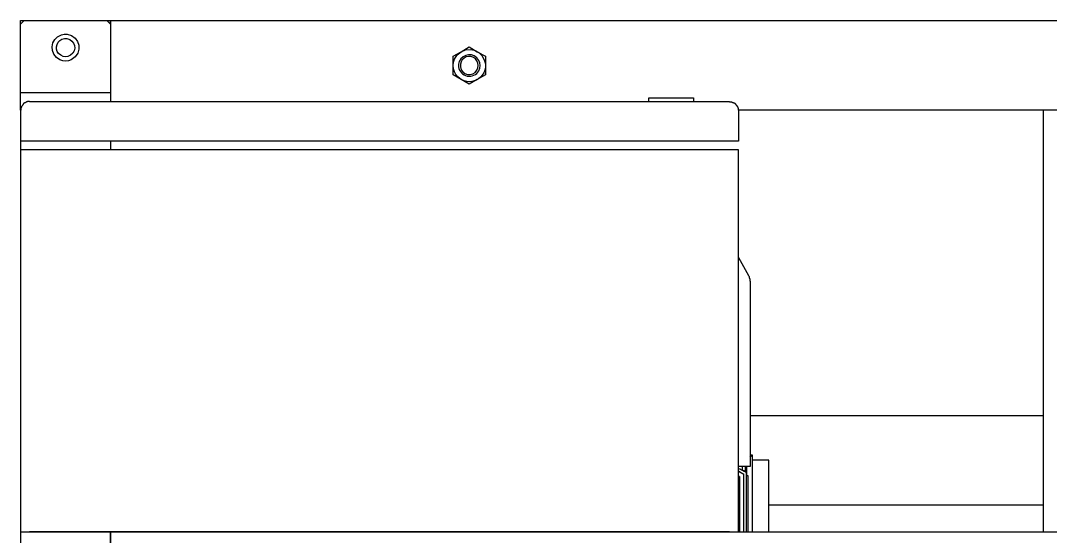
# Model space of a CAD drawing. Extents: x -234346 to 58427, y -132654 to -82394.
# Drawn here: x -199954 to -199380, y -102235 to -101948 of the extents above; entities that cross this region are included whole.
import ezdxf

# ---------------------------------------------------------------- set-up
doc = ezdxf.new("R2010")
doc.units = 0
doc.header["$LTSCALE"] = 8
doc.layers.get('0').update_dxf_attribs({"color": 9, "lineweight": 5})
doc.layers.add('PUMP EQUIPMENT BLOCK', color=30, linetype='Continuous')

# ---------------------------------------------------------------- blocks, each defined once
blk = doc.blocks.new('FIRE PUMP BLOCK')
for points in [[(1256.9, -49.97), (1259.93, -49.97), (1259.93, 0), (1014.97, 0), (976.95, 0), (947.01, 0), (944.99, -2.02), (944.99, -47.95), (947.01, -49.97), (976.95, -49.97), (976.95, -1449.87), (1014.97, -1449.87), (1014.97, -49.97), (976.95, -49.97), (1014.97, -49.97), (1014.97, 0)], [(1299.97, -1451.88), (1299.97, -1449.87), (1297.95, -1449.87), (1299.97, -1449.87), (1299.97, -49.97), (1297.95, -49.97), (1299.97, -49.97), (1299.97, -47.95)], [(1250, -404.95), (1250, -1099.93), (1232.84, -1099.93), (1232.84, -1100.1)], [(1014.97, -879.88), (1250, -879.88), (1250, -930.01), (1014.97, -930.01)], [(1079.91, -1093.37), (1079.91, -930.01), (1029.95, -930.01), (1029.95, -1082.94)], [(1014.97, -1082.94), (1055.01, -1082.94), (1055.01, -1092.19)], [(1056.7, -1093.37), (1057.87, -1092.19), (1014.97, -1092.19)], [(1046.43, -1095.56), (1046.43, -1094.72), (1014.97, -1094.72)], [(1048.12, -1095.56), (1014.97, -1095.56)], [(1051.48, -1095.39), (1046.43, -1095.39)], [(1048.45, -1095.9), (1051.48, -1095.9)], [(1167.9, -1099.93), (1157.97, -1094.38), (1157.64, -1094.21), (1157.13, -1093.88), (1156.8, -1093.88), (1156.29, -1093.71), (1155.96, -1093.54), (1155.11, -1093.54), (1154.61, -1093.37), (1051.48, -1093.37), (1051.48, -1093.54)], [(1057.87, -1093.37), (1057.87, -1092.19)], [(1047.11, -1097.07), (1014.97, -1097.07)], [(1045.76, -1099.26), (1014.97, -1099.26)], [(1014.97, -1099.93), (1227.96, -1099.93), (1227.96, -1100.1)], [(1045.93, -1099.93), (1045.76, -1099.6), (1045.76, -1099.26), (1045.93, -1099.43), (1046.1, -1099.6), (1046.27, -1099.93)], [(1048.96, -1099.93), (1047.95, -1098.25), (1047.78, -1097.75), (1047.44, -1097.41), (1047.27, -1097.24), (1047.27, -1097.07), (1047.11, -1097.07), (1047.11, -1097.24), (1047.27, -1097.41), (1047.44, -1097.75), (1047.61, -1098.25), (1048.62, -1099.93)], [(1051.48, -1097.91), (1049.46, -1097.91)], [(1051.48, -1099.76), (1051.48, -1099.93)], [(1250.17, -1100.1), (1250, -1100.1)], [(1254.71, -1103.8), (1254.71, -1103.63), (1254.54, -1103.63), (1254.54, -1103.13), (1254.37, -1103.13), (1254.37, -1102.79), (1254.21, -1102.62), (1254.21, -1102.46), (1254.04, -1102.46), (1254.04, -1102.12), (1253.87, -1102.12), (1253.87, -1101.95), (1253.7, -1101.95), (1253.7, -1101.78), (1253.53, -1101.78), (1253.53, -1101.62), (1253.2, -1101.28), (1253.03, -1101.28), (1253.03, -1101.11), (1252.86, -1101.11), (1252.86, -1100.94), (1252.69, -1100.94), (1252.69, -1100.77), (1252.36, -1100.77), (1252.36, -1100.61), (1252.19, -1100.61), (1252.02, -1100.44), (1251.68, -1100.44), (1251.68, -1100.27), (1251.18, -1100.27), (1251.18, -1100.1), (1251.01, -1100.1)], [(1014.97, -1104.98), (1014.97, -1494.95)], [(1227.96, -1103.97), (1227.96, -1104.98), (1227.96, -1494.95), (1227.96, -1495.96)], [(1232.84, -1103.97), (1232.84, -1104.98), (1232.84, -1494.95), (1232.84, -1495.96)], [(1254.88, -1494.95), (1254.88, -1104.98), (1254.71, -1104.81)], [(1254.88, -1149.9), (1256.9, -1149.9), (1256.9, -1125), (1254.88, -1125)], [(1277.59, -1241.42), (1275.91, -1240.92), (1274.06, -1240.92)], [(1271.37, -1258.24), (1273.05, -1258.75), (1274.9, -1258.92), (1276.75, -1258.75), (1278.43, -1258.24)], [(1014.97, -1500), (1014.97, -1449.87), (976.95, -1449.87), (947.01, -1449.87), (944.99, -1451.88), (944.99, -1497.98), (947.01, -1500), (976.95, -1500)], [(1232.84, -1449.87), (1227.96, -1449.87)], [(1250, -1500), (1259.93, -1500), (1259.93, -1449.87), (1254.88, -1449.87)], [(1259.93, -1500), (1297.95, -1500), (1299.97, -1497.98), (1299.97, -1451.88), (1297.95, -1449.87), (1259.93, -1449.87)], [(1278.1, -1471.74), (1277.59, -1473.25), (1277.42, -1474.93), (1277.59, -1476.45), (1278.1, -1478.13)], [(1280.62, -1472.24), (1279.95, -1473.59), (1279.78, -1474.93), (1279.95, -1476.28), (1280.62, -1477.62)], [(1289.54, -1476.95), (1290.04, -1475.61), (1290.04, -1474.26)], [(1292.06, -1477.29), (1292.4, -1475.77), (1292.4, -1474.09)], [(1227.96, -1499.83), (1227.96, -1500), (1014.97, -1500), (976.95, -1500), (976.95, -1497.48)], [(1255.05, -1494.95), (1254.88, -1494.95), (1254.88, -1496.13), (1254.71, -1496.3), (1254.71, -1496.64), (1254.54, -1496.64), (1254.54, -1496.97), (1254.37, -1497.14), (1254.37, -1497.31), (1254.21, -1497.48), (1254.21, -1497.64), (1254.04, -1497.64), (1254.04, -1497.81), (1253.87, -1497.98), (1253.87, -1498.15), (1253.7, -1498.15), (1253.7, -1498.32), (1253.53, -1498.32), (1253.53, -1498.49), (1253.36, -1498.49), (1253.36, -1498.65), (1253.2, -1498.65), (1253.2, -1498.82), (1253.03, -1498.82), (1252.86, -1498.99), (1252.69, -1498.99), (1252.69, -1499.16), (1252.52, -1499.16), (1252.36, -1499.33), (1252.19, -1499.33), (1252.02, -1499.5), (1251.68, -1499.5), (1251.68, -1499.66), (1251.35, -1499.66), (1251.18, -1499.83), (1250, -1499.83), (1250, -1500), (1232.84, -1500), (1232.84, -1499.83)], [(1297.95, -1500), (1299.97, -1500), (1299.97, -1497.98)], [(1232.84, -1500), (1227.96, -1500)]]:
    blk.add_lwpolyline(points)
for points in [[(1048.96, -1096.57), (1048.62, -1096.23), (1048.45, -1095.9), (1048.28, -1095.73), (1048.28, -1095.56), (1048.12, -1095.56), (1048.28, -1095.9), (1048.45, -1096.23), (1048.62, -1096.74), (1050.13, -1099.26), (1049.97, -1098.76), (1049.63, -1098.25), (1049.63, -1098.08), (1049.46, -1097.91), (1049.63, -1097.91)], [(1282.64, -1245.46), (1280.11, -1240.92), (1274.9, -1240.92), (1269.68, -1240.92), (1267.16, -1245.46), (1264.47, -1250), (1267.16, -1254.37), (1269.68, -1258.92), (1274.9, -1258.92), (1280.11, -1258.92), (1282.64, -1254.37), (1285.33, -1250)]]:
    blk.add_lwpolyline(points, close=True)
for points in [[(1277.09, -1255.55), (1275.74, -1255.89), (1274.23, -1255.89, -0.723794), (1272.04, -1244.62), (1273.38, -1244.11), (1274.9, -1243.94), (1276.41, -1244.11), (1277.76, -1244.62)], [(1272.38, -1245.63), (1273.55, -1245.12), (1274.9, -1244.95, -1.085564), (1274.23, -1254.88)]]:
    blk.add_lwpolyline(points, format="xyb")
for points in [[(1051.48, -1093.54), (1051.48, -1095.61), (1051.48, -1097.69), (1051.48, -1099.76)], [(1227.96, -1100.1), (1227.96, -1101.39), (1227.96, -1102.68), (1227.96, -1103.97)], [(1232.84, -1100.1), (1232.84, -1101.39), (1232.84, -1102.68), (1232.84, -1103.97)], [(1251.01, -1100.1), (1250.73, -1100.1), (1250.45, -1100.1), (1250.17, -1100.1)], [(1254.71, -1104.81), (1254.71, -1104.48), (1254.71, -1104.14), (1254.71, -1103.8)], [(1274.06, -1240.92), (1264.66, -1242.34), (1262.9, -1254.12), (1271.37, -1258.24)], [(1277.76, -1244.62), (1282.3, -1247.25), (1281.84, -1253.43), (1277.09, -1255.55)], [(1278.43, -1258.24), (1286.01, -1254.85), (1285.7, -1243.96), (1277.59, -1241.42)], [(1274.23, -1254.88), (1269.45, -1254.33), (1268.34, -1247.98), (1272.38, -1245.63)], [(1292.4, -1474.09), (1291.4, -1466.62), (1281.75, -1464.89), (1278.1, -1471.74)], [(1290.04, -1474.26), (1289.04, -1469.48), (1283.39, -1468.12), (1280.62, -1472.24)], [(1278.1, -1478.13), (1281.01, -1484.07), (1290.01, -1483.74), (1292.06, -1477.29)], [(1280.62, -1477.62), (1282.87, -1481.27), (1288.13, -1480.52), (1289.54, -1476.95)], [(1227.96, -1495.96), (1227.96, -1497.25), (1227.96, -1498.54), (1227.96, -1499.83)], [(1232.84, -1495.96), (1232.84, -1497.25), (1232.84, -1498.54), (1232.84, -1499.83)]]:
    blk.add_open_spline(points, degree=3)

msp = doc.modelspace()

# ---------------------------------------------------------------- block references
at = {"layer": 'PUMP EQUIPMENT BLOCK', "ltscale": 1.032, "xscale": -1, "rotation": 270}
msp.add_blockref('FIRE PUMP BLOCK', (-198454.12, -103247.94), dxfattribs=at)

doc.saveas('drawing.dxf')
